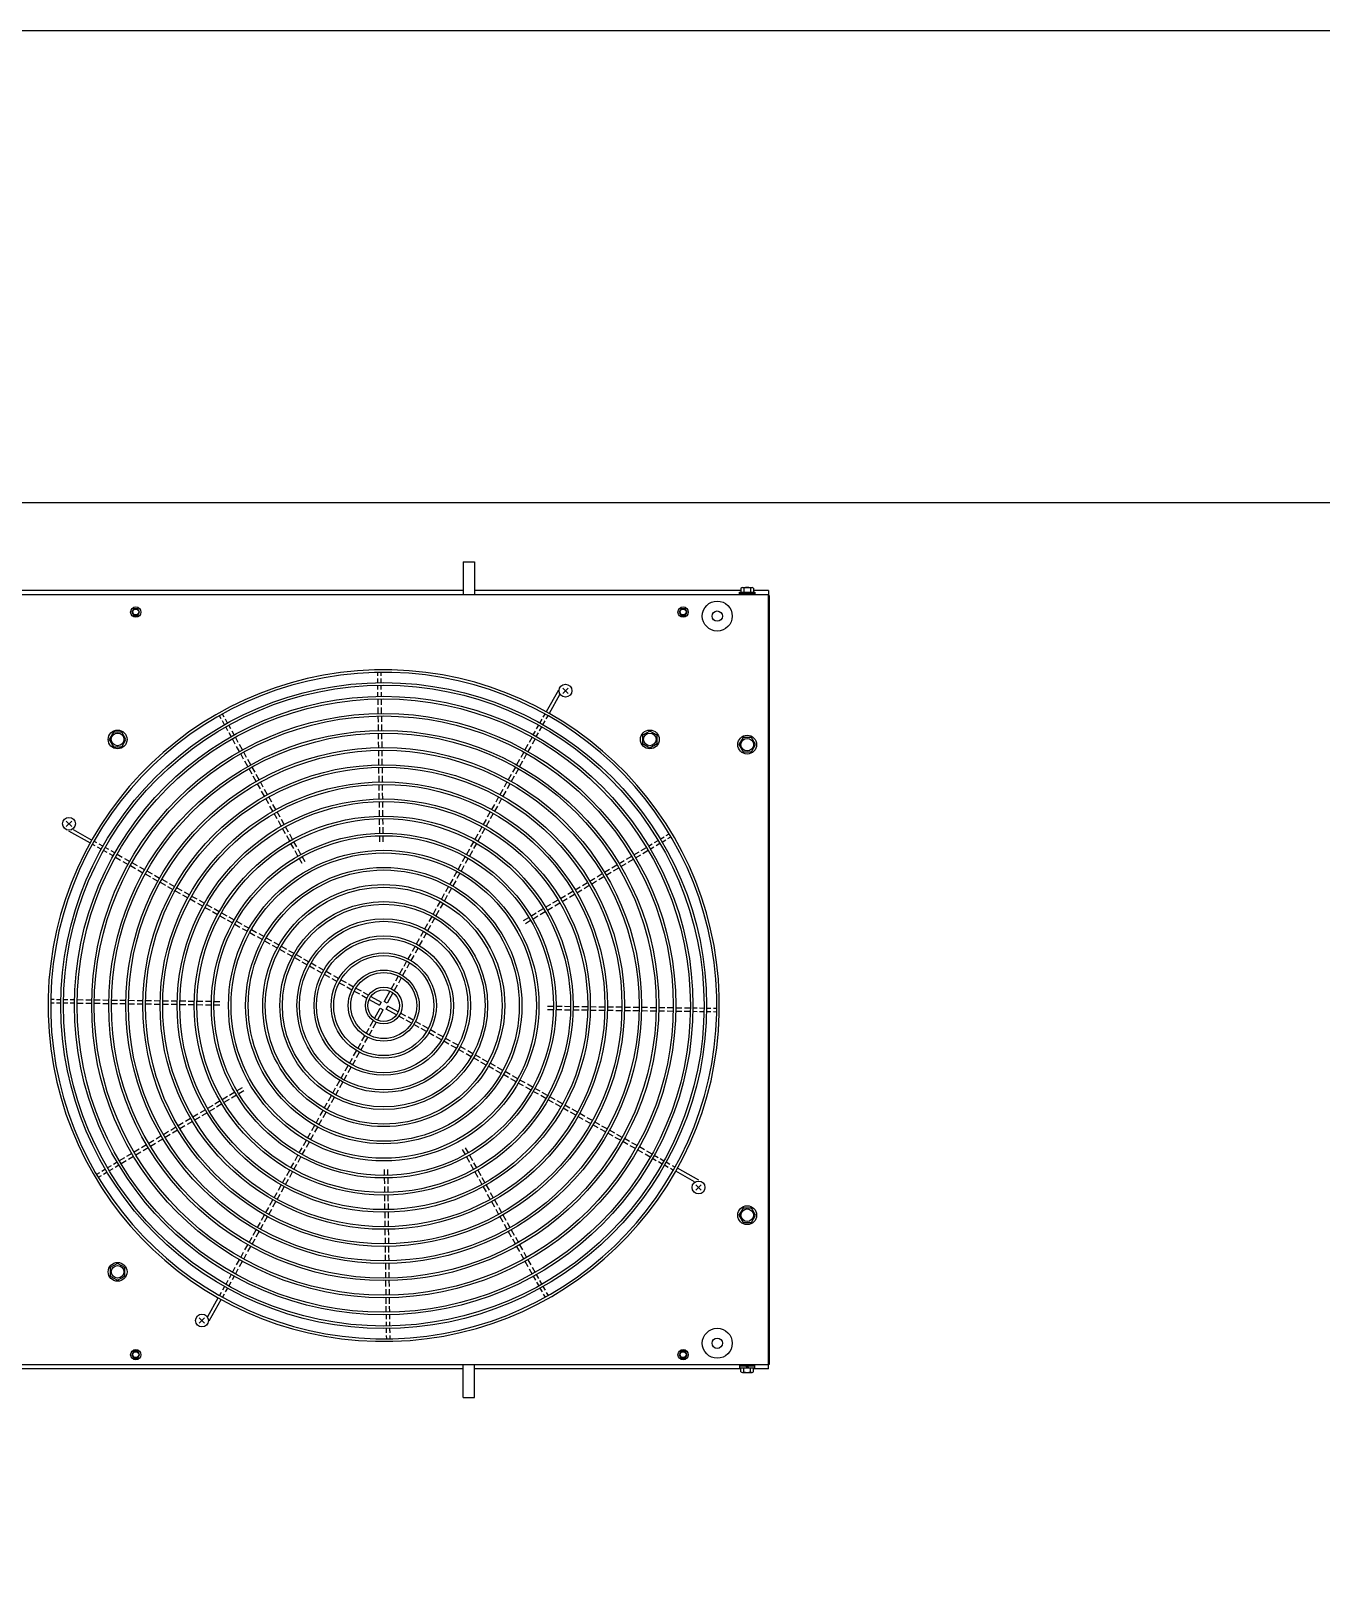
# Model space of a CAD drawing. Header units: millimetres. Extents: x -15161 to 10473752, y -72817 to 33960.
# Drawn here: x -853.9 to -703, y -27895 to -27714.2 of the extents above; entities that cross this region are included whole.
import ezdxf

# ---------------------------------------------------------------- set-up
doc = ezdxf.new("R2010")
doc.units = ezdxf.units.MM

# ---------------------------------------------------------------- blocks, each defined once
blk = doc.blocks.new('機組1140116')
at = {"color": 230}
for p, q in [((-803.31, -21915.8), (-803.31, -21919.62)), ((-803.31, -21915.8), (-802.01, -21915.8)), ((-802.01, -21915.8), (-802.01, -21919.62)), ((-767.61, -21919.65), (-947.61, -21919.65)), ((-767.73, -21919.65), (-947.49, -21919.65)), ((-770.99, -21919.62), (-944.21, -21919.62)), ((-803.31, -21919.12), (-911.91, -21919.12)), ((-770.84, -21919.12), (-802.01, -21919.12)), ((-771.01, -21919.65), (-771.01, -21919.33)), ((-771.01, -21919.33), (-769.21, -21919.33)), ((-769.21, -21919.49), (-771.01, -21919.49)), ((-769.21, -21919.65), (-771.01, -21919.65)), ((-770.86, -21918.85), (-770.86, -21919.33)), ((-770.68, -21918.78), (-769.55, -21918.78)), ((-770.49, -21918.85), (-770.49, -21919.33)), ((-770.27, -21919.49), (-770.11, -21919.33)), ((-770.11, -21919.49), (-769.95, -21919.33)), ((-769.74, -21918.85), (-769.74, -21919.33)), ((-769.36, -21918.85), (-769.36, -21919.33)), ((-767.61, -21919.12), (-769.34, -21919.12)), ((-769.21, -21919.33), (-769.21, -21919.65)), ((-768.61, -21919.62), (-769.19, -21919.62)), ((-768.61, -21919.62), (-768.58, -21919.65)), ((-767.61, -21919.12), (-767.61, -21919.65)), ((-767.61, -21923.15), (-767.61, -21919.65)), ((-767.49, -21919.75), (-767.61, -21919.75)), ((-767.61, -22009.53), (-767.61, -21919.77)), ((-767.49, -22009.55), (-767.49, -21919.75)), ((-813.32, -21929.11), (-813.32, -21928.71)), ((-812.92, -21929.1), (-812.92, -21928.7)), ((-813.31, -21929.91), (-813.32, -21929.41)), ((-813.3, -21930.71), (-813.3, -21930.21)), ((-813.29, -21931.51), (-813.29, -21931.01)), ((-812.91, -21929.9), (-812.92, -21929.4)), ((-812.9, -21930.7), (-812.9, -21930.2)), ((-812.89, -21931.5), (-812.89, -21931)), ((-792.19, -21930.79), (-793.61, -21933.31)), ((-791.68, -21930.53), (-791.04, -21931.16)), ((-791.68, -21931.16), (-791.04, -21930.53)), ((-813.27, -21932.51), (-813.28, -21931.81)), ((-813.27, -21932.51), (-813.28, -21931.81)), ((-813.26, -21933.51), (-813.26, -21932.81)), ((-812.87, -21932.5), (-812.88, -21931.8)), ((-812.87, -21932.5), (-812.88, -21931.8)), ((-812.86, -21933.5), (-812.86, -21932.8)), ((-792.04, -21931.33), (-793.26, -21933.51)), ((-831.63, -21934.12), (-831.83, -21933.77)), ((-831.28, -21933.92), (-831.48, -21933.58)), ((-831.24, -21934.82), (-831.48, -21934.38)), ((-830.89, -21934.62), (-831.13, -21934.19)), ((-813.24, -21934.51), (-813.25, -21933.81)), ((-812.84, -21934.5), (-812.85, -21933.8)), ((-812.83, -21935.5), (-812.84, -21934.8)), ((-794.34, -21934.62), (-794.09, -21934.19)), ((-793.99, -21934.82), (-793.74, -21934.38)), ((-793.95, -21933.93), (-793.75, -21933.58)), ((-793.6, -21934.12), (-793.4, -21933.77)), ((-830.85, -21935.52), (-831.09, -21935.08)), ((-830.5, -21935.32), (-830.74, -21934.88)), ((-830.46, -21936.21), (-830.7, -21935.78)), ((-830.11, -21936.02), (-830.35, -21935.58)), ((-829.97, -21937.09), (-830.31, -21936.48)), ((-829.62, -21936.89), (-829.96, -21936.28)), ((-813.23, -21935.51), (-813.24, -21934.81)), ((-813.22, -21936.51), (-813.23, -21935.81)), ((-812.82, -21936.5), (-812.83, -21935.8)), ((-795.27, -21936.28), (-795.61, -21936.89)), ((-794.92, -21936.48), (-795.26, -21937.09)), ((-795.12, -21936.02), (-794.87, -21935.58)), ((-794.77, -21936.21), (-794.53, -21935.78)), ((-794.73, -21935.32), (-794.48, -21934.89)), ((-794.38, -21935.52), (-794.13, -21935.08)), ((-829.48, -21937.96), (-829.82, -21937.35)), ((-829.13, -21937.76), (-829.47, -21937.15)), ((-828.99, -21938.83), (-829.33, -21938.22)), ((-828.64, -21938.64), (-828.98, -21938.02)), ((-813.2, -21937.51), (-813.21, -21936.81)), ((-813.19, -21938.51), (-813.2, -21937.81)), ((-812.8, -21937.5), (-812.81, -21936.8)), ((-812.79, -21938.5), (-812.8, -21937.8)), ((-796.24, -21938.02), (-796.59, -21938.64)), ((-795.9, -21938.22), (-796.24, -21938.83)), ((-795.76, -21937.15), (-796.1, -21937.76)), ((-795.41, -21937.35), (-795.75, -21937.96)), ((-828.5, -21939.7), (-828.84, -21939.09)), ((-828.15, -21939.51), (-828.49, -21938.9)), ((-828.01, -21940.58), (-828.35, -21939.97)), ((-827.66, -21940.38), (-828.01, -21939.77)), ((-813.18, -21939.51), (-813.19, -21938.81)), ((-813.17, -21940.51), (-813.17, -21939.81)), ((-812.78, -21939.5), (-812.79, -21938.8)), ((-812.77, -21940.5), (-812.77, -21939.8)), ((-797.22, -21939.77), (-797.56, -21940.38)), ((-796.87, -21939.97), (-797.22, -21940.58)), ((-796.73, -21938.9), (-797.08, -21939.51)), ((-796.38, -21939.09), (-796.73, -21939.7)), ((-827.52, -21941.45), (-827.87, -21940.84)), ((-827.18, -21941.25), (-827.52, -21940.64)), ((-827.04, -21942.32), (-827.38, -21941.71)), ((-826.69, -21942.13), (-827.03, -21941.51)), ((-813.15, -21941.51), (-813.16, -21940.81)), ((-813.14, -21942.51), (-813.15, -21941.81)), ((-812.75, -21941.5), (-812.76, -21940.8)), ((-812.74, -21942.5), (-812.75, -21941.8)), ((-798.2, -21941.51), (-798.54, -21942.13)), ((-797.85, -21941.71), (-798.19, -21942.32)), ((-797.71, -21940.64), (-798.05, -21941.25)), ((-797.36, -21940.84), (-797.7, -21941.45)), ((-826.55, -21943.19), (-826.89, -21942.58)), ((-826.2, -21943), (-826.54, -21942.39)), ((-826.06, -21944.07), (-826.4, -21943.46)), ((-825.71, -21943.87), (-826.05, -21943.26)), ((-813.13, -21943.51), (-813.14, -21942.81)), ((-813.11, -21944.51), (-813.12, -21943.81)), ((-812.73, -21943.5), (-812.74, -21942.8)), ((-812.71, -21944.5), (-812.72, -21943.8)), ((-799.18, -21943.26), (-799.52, -21943.87)), ((-798.83, -21943.46), (-799.17, -21944.07)), ((-798.69, -21942.39), (-799.03, -21943)), ((-798.34, -21942.58), (-798.68, -21943.19)), ((-825.57, -21944.94), (-825.91, -21944.33)), ((-825.22, -21944.74), (-825.56, -21944.13)), ((-825.08, -21945.81), (-825.42, -21945.2)), ((-824.73, -21945.62), (-825.07, -21945)), ((-813.1, -21945.51), (-813.11, -21944.81)), ((-812.7, -21945.5), (-812.71, -21944.8)), ((-800.15, -21945), (-800.5, -21945.62)), ((-799.81, -21945.2), (-800.15, -21945.81)), ((-799.67, -21944.13), (-800.01, -21944.74)), ((-799.32, -21944.33), (-799.66, -21944.94)), ((-849.74, -21946.72), (-849.1, -21946.08)), ((-849.1, -21946.72), (-849.74, -21946.08)), ((-849.47, -21947.23), (-846.95, -21948.64)), ((-848.93, -21947.08), (-846.76, -21948.3)), ((-824.59, -21946.68), (-824.93, -21946.07)), ((-824.24, -21946.49), (-824.58, -21945.88)), ((-824.1, -21947.56), (-824.44, -21946.94)), ((-823.75, -21947.36), (-824.1, -21946.75)), ((-813.09, -21946.51), (-813.1, -21945.81)), ((-813.07, -21947.51), (-813.08, -21946.81)), ((-812.69, -21946.5), (-812.7, -21945.8)), ((-812.67, -21947.5), (-812.68, -21946.8)), ((-801.13, -21946.75), (-801.47, -21947.36)), ((-800.78, -21946.94), (-801.13, -21947.56)), ((-800.64, -21945.88), (-800.99, -21946.49)), ((-800.29, -21946.07), (-800.64, -21946.68)), ((-846.34, -21948.99), (-846.69, -21948.79)), ((-846.15, -21948.64), (-846.5, -21948.44)), ((-845.64, -21949.38), (-846.08, -21949.13)), ((-845.45, -21949.03), (-845.89, -21948.78)), ((-844.75, -21949.42), (-845.19, -21949.17)), ((-823.61, -21948.43), (-823.96, -21947.82)), ((-823.26, -21948.23), (-823.61, -21947.62)), ((-823.13, -21949.3), (-823.47, -21948.69)), ((-822.78, -21949.11), (-823.12, -21948.49)), ((-813.06, -21948.51), (-813.07, -21947.81)), ((-812.66, -21948.5), (-812.67, -21947.8)), ((-802.11, -21948.49), (-802.45, -21949.11)), ((-801.76, -21948.69), (-802.1, -21949.3)), ((-801.62, -21947.62), (-801.96, -21948.23)), ((-801.27, -21947.82), (-801.61, -21948.43)), ((-782.51, -21949.51), (-781.9, -21949.16)), ((-781.65, -21949), (-781.22, -21948.75)), ((-781.44, -21949.35), (-781.01, -21949.09)), ((-780.96, -21948.59), (-780.53, -21948.34)), ((-780.76, -21948.94), (-780.33, -21948.68)), ((-780.27, -21948.18), (-779.84, -21947.93)), ((-780.07, -21948.53), (-779.64, -21948.27)), ((-779.58, -21947.78), (-779.24, -21947.57)), ((-779.38, -21948.12), (-779.04, -21947.91)), ((-844.95, -21949.77), (-845.38, -21949.52)), ((-844.25, -21950.16), (-844.68, -21949.91)), ((-844.05, -21949.81), (-844.49, -21949.57)), ((-843.99, -21950.31), (-843.38, -21950.65)), ((-843.79, -21949.96), (-843.18, -21950.3)), ((-843.12, -21950.8), (-842.5, -21951.14)), ((-842.92, -21950.45), (-842.31, -21950.79)), ((-842.05, -21950.94), (-841.44, -21951.28)), ((-822.64, -21950.17), (-822.98, -21949.56)), ((-822.29, -21949.98), (-822.63, -21949.37)), ((-822.15, -21951.05), (-822.49, -21950.43)), ((-821.8, -21950.85), (-822.14, -21950.24)), ((-803.09, -21950.24), (-803.43, -21950.85)), ((-802.74, -21950.43), (-803.08, -21951.05)), ((-802.6, -21949.37), (-802.94, -21949.98)), ((-802.25, -21949.56), (-802.59, -21950.17)), ((-785.08, -21951.05), (-784.48, -21950.69)), ((-784.88, -21951.39), (-784.28, -21951.03)), ((-784.22, -21950.54), (-783.62, -21950.18)), ((-784.02, -21950.88), (-783.42, -21950.52)), ((-783.37, -21950.03), (-782.76, -21949.67)), ((-783.16, -21950.37), (-782.56, -21950.01)), ((-782.3, -21949.86), (-781.7, -21949.5)), ((-842.24, -21951.28), (-841.63, -21951.63)), ((-841.37, -21951.77), (-840.76, -21952.12)), ((-841.17, -21951.42), (-840.56, -21951.77)), ((-840.5, -21952.26), (-839.89, -21952.6)), ((-840.3, -21951.91), (-839.69, -21952.25)), ((-839.63, -21952.75), (-839.01, -21953.09)), ((-839.43, -21952.4), (-838.82, -21952.74)), ((-804.55, -21952.86), (-804.9, -21953.47)), ((-804.06, -21951.98), (-804.41, -21952.59)), ((-803.72, -21952.18), (-804.06, -21952.79)), ((-803.58, -21951.11), (-803.92, -21951.72)), ((-803.23, -21951.31), (-803.57, -21951.92)), ((-788.52, -21953.09), (-787.92, -21952.74)), ((-787.66, -21952.58), (-787.06, -21952.22)), ((-787.46, -21952.93), (-786.86, -21952.57)), ((-786.8, -21952.07), (-786.2, -21951.71)), ((-786.6, -21952.41), (-786, -21952.06)), ((-785.94, -21951.56), (-785.34, -21951.2)), ((-785.74, -21951.9), (-785.14, -21951.55)), ((-838.75, -21953.24), (-838.14, -21953.58)), ((-838.56, -21952.89), (-837.95, -21953.23)), ((-837.88, -21953.73), (-837.27, -21954.07)), ((-837.69, -21953.38), (-837.07, -21953.72)), ((-837.01, -21954.22), (-836.4, -21954.56)), ((-836.81, -21953.87), (-836.2, -21954.21)), ((-835.94, -21954.36), (-835.33, -21954.7)), ((-805.53, -21954.6), (-805.87, -21955.21)), ((-805.04, -21953.73), (-805.38, -21954.34)), ((-804.69, -21953.92), (-805.04, -21954.54)), ((-804.2, -21953.05), (-804.55, -21953.66)), ((-791.1, -21954.63), (-790.5, -21954.27)), ((-790.9, -21954.97), (-790.29, -21954.61)), ((-790.24, -21954.12), (-789.64, -21953.76)), ((-790.04, -21954.46), (-789.44, -21954.1)), ((-789.38, -21953.6), (-788.78, -21953.25)), ((-789.18, -21953.95), (-788.58, -21953.59)), ((-788.32, -21953.44), (-787.72, -21953.08)), ((-836.14, -21954.71), (-835.52, -21955.05)), ((-835.26, -21955.19), (-834.65, -21955.54)), ((-835.07, -21954.85), (-834.46, -21955.19)), ((-834.39, -21955.68), (-833.78, -21956.03)), ((-834.2, -21955.33), (-833.58, -21955.68)), ((-833.52, -21956.17), (-832.91, -21956.51)), ((-833.32, -21955.82), (-832.71, -21956.17)), ((-832.45, -21956.31), (-831.84, -21956.65)), ((-806.51, -21956.35), (-806.85, -21956.96)), ((-806.02, -21955.47), (-806.36, -21956.08)), ((-805.67, -21955.67), (-806.01, -21956.28)), ((-805.18, -21954.8), (-805.52, -21955.41)), ((-794.54, -21956.67), (-793.94, -21956.31)), ((-793.68, -21956.16), (-793.08, -21955.8)), ((-793.47, -21956.5), (-792.87, -21956.15)), ((-792.82, -21955.65), (-792.22, -21955.29)), ((-792.62, -21955.99), (-792.01, -21955.63)), ((-791.96, -21955.14), (-791.36, -21954.78)), ((-791.76, -21955.48), (-791.15, -21955.12)), ((-832.65, -21956.66), (-832.04, -21957)), ((-831.77, -21957.15), (-831.16, -21957.49)), ((-831.58, -21956.8), (-830.97, -21957.14)), ((-830.9, -21957.64), (-830.29, -21957.98)), ((-830.71, -21957.29), (-830.09, -21957.63)), ((-830.03, -21958.13), (-829.42, -21958.47)), ((-829.83, -21957.78), (-829.22, -21958.12)), ((-828.96, -21958.27), (-828.35, -21958.61)), ((-807.49, -21958.09), (-807.83, -21958.7)), ((-807.14, -21958.29), (-807.48, -21958.9)), ((-807, -21957.22), (-807.34, -21957.83)), ((-806.65, -21957.41), (-806.99, -21958.03)), ((-806.16, -21956.54), (-806.5, -21957.15)), ((-796.26, -21957.69), (-795.66, -21957.34)), ((-796.05, -21958.04), (-795.45, -21957.68)), ((-795.4, -21957.18), (-794.8, -21956.82)), ((-795.19, -21957.53), (-794.59, -21957.17)), ((-794.33, -21957.01), (-793.73, -21956.66)), ((-829.16, -21958.62), (-828.55, -21958.96)), ((-828.28, -21959.1), (-827.67, -21959.45)), ((-828.09, -21958.76), (-827.48, -21959.1)), ((-827.41, -21959.59), (-826.8, -21959.94)), ((-827.22, -21959.24), (-826.6, -21959.59)), ((-826.54, -21960.08), (-825.93, -21960.42)), ((-826.34, -21959.73), (-825.73, -21960.08)), ((-808.46, -21959.84), (-808.81, -21960.45)), ((-808.12, -21960.03), (-808.46, -21960.64)), ((-807.98, -21958.96), (-808.32, -21959.58)), ((-807.63, -21959.16), (-807.97, -21959.77)), ((-825.67, -21960.57), (-825.06, -21960.91)), ((-825.47, -21960.22), (-824.86, -21960.56)), ((-824.79, -21961.06), (-824.18, -21961.4)), ((-824.6, -21960.71), (-823.99, -21961.05)), ((-823.92, -21961.55), (-823.31, -21961.89)), ((-823.73, -21961.2), (-823.11, -21961.54)), ((-822.85, -21961.69), (-822.24, -21962.03)), ((-809.44, -21961.58), (-809.78, -21962.19)), ((-809.09, -21961.78), (-809.44, -21962.39)), ((-808.95, -21960.71), (-809.3, -21961.32)), ((-808.6, -21960.91), (-808.95, -21961.52)), ((-823.05, -21962.04), (-822.44, -21962.38)), ((-822.18, -21962.53), (-821.57, -21962.87)), ((-821.98, -21962.18), (-821.37, -21962.52)), ((-821.3, -21963.02), (-820.69, -21963.36)), ((-821.11, -21962.67), (-820.5, -21963.01)), ((-820.43, -21963.5), (-819.82, -21963.85)), ((-820.24, -21963.15), (-819.62, -21963.5)), ((-819.36, -21963.64), (-818.75, -21963.99)), ((-810.42, -21963.33), (-810.76, -21963.94)), ((-810.07, -21963.52), (-810.41, -21964.14)), ((-809.93, -21962.46), (-810.27, -21963.07)), ((-809.58, -21962.65), (-809.92, -21963.26)), ((-819.56, -21963.99), (-818.95, -21964.34)), ((-818.69, -21964.48), (-818.07, -21964.82)), ((-818.49, -21964.13), (-817.88, -21964.48)), ((-817.81, -21964.97), (-817.2, -21965.31)), ((-817.62, -21964.62), (-817.01, -21964.96)), ((-816.94, -21965.46), (-816.33, -21965.8)), ((-816.74, -21965.11), (-816.13, -21965.45)), ((-811.4, -21965.08), (-811.74, -21965.69)), ((-811.05, -21965.27), (-811.39, -21965.88)), ((-810.91, -21964.2), (-811.25, -21964.81)), ((-810.56, -21964.4), (-810.9, -21965.01)), ((-851.16, -21966.95), (-851.56, -21966.95)), ((-851.16, -21967.35), (-851.56, -21967.35)), ((-850.36, -21966.96), (-850.86, -21966.96)), ((-849.56, -21966.97), (-850.06, -21966.97)), ((-848.76, -21966.98), (-849.26, -21966.98)), ((-847.76, -21967), (-848.46, -21966.99)), ((-846.76, -21967.01), (-847.46, -21967)), ((-845.76, -21967.02), (-846.46, -21967.02)), ((-844.76, -21967.04), (-845.46, -21967.03)), ((-843.76, -21967.05), (-844.46, -21967.04)), ((-842.76, -21967.06), (-843.46, -21967.05)), ((-841.76, -21967.08), (-842.46, -21967.07)), ((-840.76, -21967.09), (-841.46, -21967.08)), ((-839.76, -21967.1), (-840.46, -21967.09)), ((-838.76, -21967.12), (-839.46, -21967.11)), ((-837.76, -21967.13), (-838.46, -21967.12)), ((-836.76, -21967.14), (-837.46, -21967.13)), ((-835.76, -21967.15), (-836.46, -21967.15)), ((-834.76, -21967.17), (-835.46, -21967.16)), ((-833.76, -21967.18), (-834.46, -21967.17)), ((-832.76, -21967.19), (-833.46, -21967.18)), ((-831.76, -21967.21), (-832.46, -21967.2)), ((-816.07, -21965.95), (-815.45, -21966.29)), ((-815.87, -21965.6), (-815.26, -21965.94)), ((-815.19, -21966.44), (-814.58, -21966.78)), ((-815, -21966.09), (-814.38, -21966.43)), ((-814.32, -21966.93), (-813.11, -21967.6)), ((-814.12, -21966.58), (-812.92, -21967.26)), ((-812.92, -21967.26), (-813.11, -21967.6)), ((-811.89, -21965.95), (-812.56, -21967.16)), ((-812.22, -21967.35), (-812.56, -21967.16)), ((-811.54, -21966.15), (-812.22, -21967.35)), ((-850.36, -21967.36), (-850.86, -21967.36)), ((-849.56, -21967.37), (-850.06, -21967.37)), ((-848.76, -21967.38), (-849.26, -21967.38)), ((-847.76, -21967.4), (-848.46, -21967.39)), ((-846.76, -21967.41), (-847.46, -21967.4)), ((-845.76, -21967.42), (-846.46, -21967.42)), ((-844.76, -21967.44), (-845.46, -21967.43)), ((-843.76, -21967.45), (-844.46, -21967.44)), ((-842.76, -21967.46), (-843.46, -21967.45)), ((-841.76, -21967.48), (-842.46, -21967.47)), ((-840.76, -21967.49), (-841.46, -21967.48)), ((-839.76, -21967.5), (-840.46, -21967.49)), ((-838.76, -21967.52), (-839.46, -21967.51)), ((-837.76, -21967.53), (-838.46, -21967.52)), ((-836.76, -21967.54), (-837.46, -21967.53)), ((-835.76, -21967.55), (-836.46, -21967.55)), ((-834.76, -21967.57), (-835.46, -21967.56)), ((-833.76, -21967.58), (-834.46, -21967.57)), ((-832.76, -21967.59), (-833.46, -21967.58)), ((-831.76, -21967.61), (-832.46, -21967.6)), ((-813.69, -21969.16), (-813.01, -21967.96)), ((-813.34, -21969.36), (-812.66, -21968.15)), ((-813.01, -21967.96), (-812.66, -21968.15)), ((-812.31, -21968.05), (-812.12, -21967.7)), ((-811.11, -21968.73), (-812.31, -21968.05)), ((-810.91, -21968.38), (-812.12, -21967.7)), ((-810.23, -21969.22), (-810.84, -21968.87)), ((-810.04, -21968.87), (-810.65, -21968.53)), ((-809.16, -21969.36), (-809.77, -21969.02)), ((-793.47, -21968.1), (-792.77, -21968.11)), ((-793.46, -21967.7), (-792.76, -21967.71)), ((-792.47, -21968.11), (-791.77, -21968.12)), ((-792.46, -21967.71), (-791.76, -21967.72)), ((-791.47, -21968.13), (-790.77, -21968.14)), ((-791.46, -21967.73), (-790.76, -21967.74)), ((-790.47, -21968.14), (-789.77, -21968.15)), ((-790.46, -21967.74), (-789.76, -21967.75)), ((-789.47, -21968.15), (-788.77, -21968.16)), ((-789.46, -21967.75), (-788.76, -21967.76)), ((-788.47, -21968.17), (-787.77, -21968.18)), ((-788.46, -21967.77), (-787.76, -21967.78)), ((-787.47, -21968.18), (-786.77, -21968.19)), ((-787.46, -21967.78), (-786.76, -21967.79)), ((-786.47, -21968.19), (-785.77, -21968.2)), ((-786.46, -21967.79), (-785.76, -21967.8)), ((-785.47, -21968.21), (-784.77, -21968.21)), ((-785.46, -21967.81), (-784.76, -21967.81)), ((-784.47, -21968.22), (-783.77, -21968.23)), ((-784.46, -21967.82), (-783.76, -21967.83)), ((-783.47, -21968.23), (-782.77, -21968.24)), ((-783.46, -21967.83), (-782.76, -21967.84)), ((-782.47, -21968.24), (-781.77, -21968.25)), ((-782.46, -21967.84), (-781.76, -21967.85)), ((-781.47, -21968.26), (-780.77, -21968.27)), ((-781.46, -21967.86), (-780.76, -21967.87)), ((-780.47, -21968.27), (-779.77, -21968.28)), ((-780.46, -21967.87), (-779.76, -21967.88)), ((-779.47, -21968.28), (-778.77, -21968.29)), ((-779.46, -21967.88), (-778.76, -21967.89)), ((-778.47, -21968.3), (-777.77, -21968.3)), ((-778.46, -21967.9), (-777.76, -21967.9)), ((-777.47, -21968.31), (-776.77, -21968.32)), ((-777.46, -21967.91), (-776.76, -21967.92)), ((-776.47, -21968.32), (-775.97, -21968.33)), ((-776.46, -21967.92), (-775.96, -21967.93)), ((-775.67, -21967.93), (-775.17, -21967.94)), ((-775.67, -21968.33), (-775.17, -21968.34)), ((-774.87, -21967.94), (-774.37, -21967.95)), ((-774.87, -21968.34), (-774.37, -21968.35)), ((-774.07, -21967.95), (-773.67, -21967.96)), ((-774.07, -21968.35), (-773.67, -21968.36)), ((-814.67, -21970.91), (-814.32, -21970.3)), ((-814.32, -21971.11), (-813.98, -21970.49)), ((-814.18, -21970.04), (-813.83, -21969.42)), ((-813.83, -21970.23), (-813.49, -21969.62)), ((-809.36, -21969.71), (-809.97, -21969.36)), ((-808.48, -21970.2), (-809.1, -21969.85)), ((-808.29, -21969.85), (-808.9, -21969.51)), ((-807.61, -21970.69), (-808.22, -21970.34)), ((-807.42, -21970.34), (-808.03, -21969.99)), ((-806.74, -21971.17), (-807.35, -21970.83)), ((-806.54, -21970.83), (-807.15, -21970.48)), ((-805.67, -21971.31), (-806.28, -21970.97)), ((-815.65, -21972.66), (-815.3, -21972.05)), ((-815.3, -21972.85), (-814.95, -21972.24)), ((-815.16, -21971.78), (-814.81, -21971.17)), ((-814.81, -21971.98), (-814.47, -21971.37)), ((-805.87, -21971.66), (-806.48, -21971.32)), ((-804.99, -21972.15), (-805.6, -21971.81)), ((-804.8, -21971.8), (-805.41, -21971.46)), ((-804.12, -21972.64), (-804.73, -21972.3)), ((-803.92, -21972.29), (-804.54, -21971.95)), ((-803.05, -21972.78), (-803.66, -21972.44)), ((-816.62, -21974.4), (-816.28, -21973.79)), ((-816.27, -21974.6), (-815.93, -21973.99)), ((-816.13, -21973.53), (-815.79, -21972.92)), ((-815.79, -21973.73), (-815.44, -21973.11)), ((-803.25, -21973.13), (-803.86, -21972.79)), ((-802.37, -21973.62), (-802.99, -21973.28)), ((-802.18, -21973.27), (-802.79, -21972.93)), ((-801.5, -21974.11), (-802.11, -21973.77)), ((-801.31, -21973.76), (-801.92, -21973.42)), ((-800.63, -21974.6), (-801.24, -21974.25)), ((-800.43, -21974.25), (-801.05, -21973.91)), ((-799.56, -21974.74), (-800.17, -21974.39)), ((-817.6, -21976.15), (-817.26, -21975.54)), ((-817.25, -21976.34), (-816.91, -21975.73)), ((-817.11, -21975.27), (-816.77, -21974.66)), ((-816.76, -21975.47), (-816.42, -21974.86)), ((-799.76, -21975.09), (-800.37, -21974.74)), ((-798.88, -21975.57), (-799.5, -21975.23)), ((-798.69, -21975.23), (-799.3, -21974.88)), ((-798.01, -21976.06), (-798.62, -21975.72)), ((-797.82, -21975.71), (-798.43, -21975.37)), ((-797.14, -21976.55), (-797.75, -21976.21)), ((-796.94, -21976.2), (-797.56, -21975.86)), ((-796.07, -21976.69), (-796.68, -21976.35)), ((-830.03, -21977.78), (-830.64, -21978.14)), ((-829.83, -21978.13), (-830.43, -21978.48)), ((-829.17, -21977.27), (-829.78, -21977.63)), ((-828.97, -21977.61), (-829.57, -21977.97)), ((-819.07, -21978.77), (-818.73, -21978.15)), ((-818.58, -21977.89), (-818.24, -21977.28)), ((-818.23, -21978.09), (-817.89, -21977.48)), ((-818.09, -21977.02), (-817.75, -21976.41)), ((-817.74, -21977.22), (-817.4, -21976.6)), ((-796.27, -21977.04), (-796.88, -21976.7)), ((-795.39, -21977.53), (-796.01, -21977.19)), ((-795.2, -21977.18), (-795.81, -21976.84)), ((-794.52, -21978.02), (-795.13, -21977.68)), ((-794.33, -21977.67), (-794.94, -21977.33)), ((-793.65, -21978.51), (-794.26, -21978.16)), ((-793.45, -21978.16), (-794.07, -21977.82)), ((-833.47, -21979.83), (-834.07, -21980.18)), ((-832.61, -21979.31), (-833.21, -21979.67)), ((-832.41, -21979.66), (-833.01, -21980.02)), ((-831.75, -21978.8), (-832.35, -21979.16)), ((-831.55, -21979.15), (-832.15, -21979.51)), ((-830.89, -21978.29), (-831.5, -21978.65)), ((-830.69, -21978.64), (-831.29, -21978.99)), ((-820.05, -21980.51), (-819.7, -21979.9)), ((-819.56, -21979.64), (-819.21, -21979.03)), ((-819.21, -21979.83), (-818.87, -21979.22)), ((-818.72, -21978.96), (-818.38, -21978.35)), ((-792.78, -21979), (-793.39, -21978.65)), ((-792.58, -21978.65), (-793.19, -21978.3)), ((-791.91, -21979.48), (-792.52, -21979.14)), ((-791.71, -21979.14), (-792.32, -21978.79)), ((-791.03, -21979.97), (-791.64, -21979.63)), ((-790.84, -21979.62), (-791.45, -21979.28)), ((-789.96, -21980.11), (-790.58, -21979.77)), ((-836.05, -21981.36), (-836.65, -21981.72)), ((-835.85, -21981.7), (-836.45, -21982.06)), ((-835.19, -21980.85), (-835.79, -21981.21)), ((-834.99, -21981.19), (-835.59, -21981.55)), ((-834.33, -21980.34), (-834.93, -21980.7)), ((-834.13, -21980.68), (-834.73, -21981.04)), ((-833.27, -21980.17), (-833.87, -21980.53)), ((-821.02, -21982.26), (-820.68, -21981.64)), ((-820.53, -21981.38), (-820.19, -21980.77)), ((-820.19, -21981.58), (-819.84, -21980.97)), ((-819.7, -21980.71), (-819.35, -21980.1)), ((-790.16, -21980.46), (-790.77, -21980.12)), ((-789.29, -21980.95), (-789.9, -21980.61)), ((-789.09, -21980.6), (-789.7, -21980.26)), ((-788.42, -21981.44), (-789.03, -21981.1)), ((-788.22, -21981.09), (-788.83, -21980.75)), ((-787.54, -21981.93), (-788.15, -21981.59)), ((-787.35, -21981.58), (-787.96, -21981.24)), ((-786.47, -21982.07), (-787.09, -21981.73)), ((-839.49, -21983.4), (-840.09, -21983.76)), ((-838.63, -21982.89), (-839.23, -21983.25)), ((-838.42, -21983.24), (-839.03, -21983.59)), ((-837.77, -21982.38), (-838.37, -21982.74)), ((-837.57, -21982.73), (-838.17, -21983.08)), ((-836.91, -21981.87), (-837.51, -21982.23)), ((-836.71, -21982.21), (-837.31, -21982.57)), ((-822, -21984), (-821.66, -21983.39)), ((-821.65, -21984.2), (-821.31, -21983.59)), ((-821.51, -21983.13), (-821.17, -21982.52)), ((-821.16, -21983.32), (-820.82, -21982.71)), ((-820.67, -21982.45), (-820.33, -21981.84)), ((-786.67, -21982.42), (-787.28, -21982.08)), ((-785.8, -21982.91), (-786.41, -21982.56)), ((-785.6, -21982.56), (-786.21, -21982.21)), ((-784.93, -21983.39), (-785.54, -21983.05)), ((-784.73, -21983.05), (-785.34, -21982.7)), ((-784.05, -21983.88), (-784.66, -21983.54)), ((-783.86, -21983.53), (-784.47, -21983.19)), ((-842.07, -21984.94), (-842.67, -21985.3)), ((-841.86, -21985.28), (-842.46, -21985.64)), ((-841.21, -21984.43), (-841.81, -21984.78)), ((-841, -21984.77), (-841.6, -21985.13)), ((-840.35, -21983.92), (-840.95, -21984.27)), ((-840.14, -21984.26), (-840.75, -21984.62)), ((-839.28, -21983.75), (-839.89, -21984.11)), ((-822.98, -21985.75), (-822.64, -21985.13)), ((-822.63, -21985.94), (-822.29, -21985.33)), ((-822.49, -21984.87), (-822.15, -21984.26)), ((-822.14, -21985.07), (-821.8, -21984.46)), ((-803.43, -21984.46), (-803.09, -21985.07)), ((-803.08, -21984.26), (-802.74, -21984.87)), ((-802.94, -21985.33), (-802.6, -21985.94)), ((-802.59, -21985.13), (-802.25, -21985.75)), ((-783.18, -21984.37), (-783.79, -21984.03)), ((-782.99, -21984.02), (-783.6, -21983.68)), ((-782.31, -21984.86), (-782.92, -21984.52)), ((-782.11, -21984.51), (-782.72, -21984.17)), ((-781.44, -21985.35), (-782.05, -21985.01)), ((-781.24, -21985), (-781.85, -21984.66)), ((-780.98, -21985.15), (-780.54, -21985.39)), ((-845.85, -21987.19), (-846.19, -21987.39)), ((-845.16, -21986.78), (-845.59, -21987.03)), ((-844.96, -21987.12), (-845.39, -21987.38)), ((-844.47, -21986.37), (-844.9, -21986.62)), ((-844.27, -21986.71), (-844.7, -21986.97)), ((-843.79, -21985.96), (-844.22, -21986.21)), ((-843.58, -21986.3), (-844.01, -21986.56)), ((-842.93, -21985.45), (-843.53, -21985.81)), ((-842.72, -21985.79), (-843.32, -21986.15)), ((-823.96, -21987.49), (-823.61, -21986.88)), ((-823.61, -21987.69), (-823.26, -21987.07)), ((-823.47, -21986.62), (-823.13, -21986.01)), ((-823.12, -21986.81), (-822.78, -21986.2)), ((-812.57, -21986.8), (-812.56, -21987.5)), ((-812.17, -21986.8), (-812.16, -21987.5)), ((-802.45, -21986.2), (-802.11, -21986.81)), ((-802.1, -21986.01), (-801.76, -21986.62)), ((-801.96, -21987.07), (-801.62, -21987.69)), ((-801.61, -21986.88), (-801.27, -21987.49)), ((-781.17, -21985.5), (-780.74, -21985.74)), ((-780.48, -21985.89), (-780.04, -21986.13)), ((-780.28, -21985.54), (-779.85, -21985.78)), ((-779.78, -21986.28), (-779.34, -21986.52)), ((-779.58, -21985.93), (-779.15, -21986.18)), ((-779.08, -21986.67), (-778.73, -21986.87)), ((-778.89, -21986.32), (-778.54, -21986.52)), ((-776.29, -21988.23), (-778.47, -21987.01)), ((-775.76, -21988.07), (-778.27, -21986.66)), ((-845.65, -21987.53), (-845.99, -21987.73)), ((-824.93, -21989.24), (-824.59, -21988.62)), ((-824.58, -21989.43), (-824.24, -21988.82)), ((-824.44, -21988.36), (-824.1, -21987.75)), ((-824.1, -21988.56), (-823.75, -21987.95)), ((-812.55, -21987.8), (-812.54, -21988.5)), ((-812.54, -21988.8), (-812.53, -21989.5)), ((-812.15, -21987.8), (-812.14, -21988.5)), ((-812.14, -21988.8), (-812.13, -21989.5)), ((-801.47, -21987.95), (-801.13, -21988.56)), ((-801.13, -21987.75), (-800.78, -21988.36)), ((-800.99, -21988.82), (-800.64, -21989.43)), ((-800.64, -21988.62), (-800.29, -21989.24)), ((-775.49, -21988.59), (-776.12, -21989.22)), ((-776.12, -21988.59), (-775.49, -21989.22)), ((-825.91, -21990.98), (-825.57, -21990.37)), ((-825.56, -21991.18), (-825.22, -21990.56)), ((-825.42, -21990.11), (-825.08, -21989.5)), ((-825.07, -21990.3), (-824.73, -21989.69)), ((-812.53, -21989.8), (-812.52, -21990.5)), ((-812.51, -21990.8), (-812.51, -21991.5)), ((-812.13, -21989.8), (-812.12, -21990.5)), ((-812.11, -21990.8), (-812.11, -21991.5)), ((-800.5, -21989.69), (-800.15, -21990.3)), ((-800.15, -21989.5), (-799.81, -21990.11)), ((-800.01, -21990.56), (-799.67, -21991.18)), ((-799.66, -21990.37), (-799.32, -21990.98)), ((-826.89, -21992.72), (-826.55, -21992.11)), ((-826.54, -21992.92), (-826.2, -21992.31)), ((-826.4, -21991.85), (-826.06, -21991.24)), ((-826.05, -21992.05), (-825.71, -21991.44)), ((-812.5, -21991.8), (-812.49, -21992.5)), ((-812.1, -21991.8), (-812.09, -21992.5)), ((-799.52, -21991.44), (-799.18, -21992.05)), ((-799.17, -21991.24), (-798.83, -21991.85)), ((-799.03, -21992.31), (-798.69, -21992.92)), ((-798.68, -21992.11), (-798.34, -21992.72)), ((-827.87, -21994.47), (-827.52, -21993.86)), ((-827.52, -21994.67), (-827.18, -21994.05)), ((-827.38, -21993.6), (-827.04, -21992.99)), ((-827.03, -21993.79), (-826.69, -21993.18)), ((-812.49, -21992.8), (-812.48, -21993.5)), ((-812.48, -21993.8), (-812.47, -21994.5)), ((-812.09, -21992.8), (-812.08, -21993.5)), ((-812.08, -21993.8), (-812.07, -21994.5)), ((-798.54, -21993.18), (-798.2, -21993.79)), ((-798.19, -21992.99), (-797.85, -21993.6)), ((-798.05, -21994.05), (-797.71, -21994.67)), ((-797.7, -21993.86), (-797.36, -21994.47)), ((-828.84, -21996.21), (-828.5, -21995.6)), ((-828.49, -21996.41), (-828.15, -21995.8)), ((-828.35, -21995.34), (-828.01, -21994.73)), ((-828.01, -21995.54), (-827.66, -21994.93)), ((-812.46, -21994.8), (-812.45, -21995.5)), ((-812.45, -21995.8), (-812.44, -21996.5)), ((-812.06, -21994.8), (-812.05, -21995.5)), ((-812.05, -21995.8), (-812.04, -21996.5)), ((-797.56, -21994.93), (-797.22, -21995.54)), ((-797.22, -21994.73), (-796.87, -21995.34)), ((-797.08, -21995.8), (-796.73, -21996.41)), ((-796.73, -21995.6), (-796.38, -21996.21)), ((-829.82, -21997.96), (-829.48, -21997.35)), ((-829.47, -21998.15), (-829.13, -21997.54)), ((-829.33, -21997.09), (-828.99, -21996.48)), ((-828.98, -21997.28), (-828.64, -21996.67)), ((-812.44, -21996.8), (-812.43, -21997.5)), ((-812.42, -21997.8), (-812.41, -21998.5)), ((-812.04, -21996.8), (-812.03, -21997.5)), ((-812.02, -21997.8), (-812.01, -21998.5)), ((-796.59, -21996.67), (-796.24, -21997.28)), ((-796.24, -21996.48), (-795.9, -21997.09)), ((-796.1, -21997.54), (-795.76, -21998.15)), ((-795.75, -21997.35), (-795.41, -21997.96)), ((-830.85, -21999.79), (-831.09, -22000.23)), ((-830.46, -21999.09), (-830.7, -21999.53)), ((-830.11, -21999.29), (-830.35, -21999.72)), ((-830.31, -21998.83), (-829.97, -21998.22)), ((-829.96, -21999.03), (-829.62, -21998.42)), ((-812.41, -21998.8), (-812.4, -21999.5)), ((-812.4, -21999.8), (-812.39, -22000.5)), ((-812.01, -21998.8), (-812, -21999.5)), ((-812, -21999.8), (-811.99, -22000.5)), ((-795.61, -21998.42), (-795.27, -21999.03)), ((-795.26, -21998.22), (-794.92, -21998.83)), ((-795.12, -21999.29), (-794.88, -21999.73)), ((-794.77, -21999.09), (-794.53, -21999.53)), ((-794.38, -21999.79), (-794.14, -22000.23)), ((-831.63, -22001.19), (-831.83, -22001.54)), ((-831.24, -22000.49), (-831.48, -22000.92)), ((-831.28, -22001.38), (-831.48, -22001.73)), ((-830.89, -22000.68), (-831.14, -22001.12)), ((-830.5, -21999.99), (-830.74, -22000.42)), ((-812.38, -22000.8), (-812.38, -22001.5)), ((-811.99, -22000.8), (-811.98, -22001.5)), ((-794.73, -21999.99), (-794.48, -22000.42)), ((-794.34, -22000.69), (-794.09, -22001.12)), ((-793.99, -22000.49), (-793.74, -22000.93)), ((-793.95, -22001.38), (-793.75, -22001.73)), ((-793.6, -22001.19), (-793.4, -22001.54)), ((-833.19, -22003.97), (-831.97, -22001.8)), ((-833.03, -22004.51), (-831.62, -22001.99)), ((-812.37, -22001.8), (-812.36, -22002.5)), ((-812.36, -22002.8), (-812.35, -22003.5)), ((-811.97, -22001.8), (-811.96, -22002.5)), ((-811.96, -22002.8), (-811.95, -22003.5)), ((-833.55, -22004.78), (-834.18, -22004.14)), ((-833.55, -22004.14), (-834.18, -22004.78)), ((-812.34, -22003.8), (-812.33, -22004.3)), ((-812.33, -22004.6), (-812.32, -22005.1)), ((-812.33, -22004.6), (-812.32, -22005.1)), ((-811.94, -22003.8), (-811.93, -22004.3)), ((-811.93, -22004.6), (-811.92, -22005.1)), ((-811.93, -22004.6), (-811.92, -22005.1)), ((-812.32, -22005.4), (-812.32, -22005.65)), ((-812.32, -22005.4), (-812.31, -22005.9)), ((-812.31, -22006.2), (-812.3, -22006.6)), ((-811.92, -22005.4), (-811.92, -22005.65)), ((-811.92, -22005.4), (-811.91, -22005.9)), ((-811.91, -22006.2), (-811.9, -22006.6)), ((-767.61, -22009.65), (-767.61, -22006.15)), ((-767.61, -22009.65), (-947.61, -22009.65)), ((-767.73, -22009.65), (-947.49, -22009.65)), ((-803.31, -22010.12), (-911.91, -22010.12)), ((-803.31, -22013.44), (-803.31, -22009.65)), ((-802.01, -22013.44), (-802.01, -22009.65)), ((-770.86, -22010.12), (-802.01, -22010.12)), ((-771.01, -22009.65), (-771.01, -22009.97)), ((-769.21, -22009.65), (-771.01, -22009.65)), ((-769.21, -22009.81), (-771.01, -22009.81)), ((-771.01, -22009.97), (-769.21, -22009.97)), ((-770.86, -22010.45), (-770.86, -22009.97)), ((-770.68, -22010.52), (-769.55, -22010.52)), ((-770.49, -22010.45), (-770.49, -22009.97)), ((-770.27, -22009.81), (-770.11, -22009.97)), ((-770.11, -22009.81), (-769.95, -22009.97)), ((-769.74, -22010.45), (-769.74, -22009.97)), ((-769.36, -22010.45), (-769.36, -22009.97)), ((-767.61, -22010.12), (-769.36, -22010.12)), ((-769.21, -22009.97), (-769.21, -22009.65)), ((-767.61, -22009.43), (-767.49, -22009.43)), ((-767.61, -22010.12), (-767.61, -22009.55)), ((-767.61, -22009.55), (-767.49, -22009.55)), ((-803.31, -22013.44), (-802.01, -22013.44))]:
    blk.add_line(p, q, dxfattribs=at)
for points in [[(-841.84, -21921.26), (-842.07, -21921.65), (-841.84, -21922.05), (-841.38, -21922.05), (-841.15, -21921.65), (-841.38, -21921.26)], [(-777.84, -21921.26), (-778.07, -21921.65), (-777.84, -21922.05), (-777.38, -21922.05), (-777.15, -21921.65), (-777.38, -21921.26)], [(-844.22, -21935.69), (-844.71, -21936.54), (-844.22, -21937.39), (-843.24, -21937.39), (-842.75, -21936.54), (-843.24, -21935.69)], [(-780.65, -21936.05), (-781.5, -21935.56), (-782.35, -21936.05), (-782.35, -21937.03), (-781.5, -21937.52), (-780.65, -21937.03)], [(-770.6, -21936.31), (-771.09, -21937.15), (-770.6, -21938), (-769.62, -21938), (-769.13, -21937.15), (-769.62, -21936.31)], [(-770.6, -21991.31), (-771.09, -21992.15), (-770.6, -21993), (-769.62, -21993), (-769.13, -21992.15), (-769.62, -21991.31)], [(-844.58, -21999.26), (-843.73, -21999.75), (-842.88, -21999.26), (-842.88, -21998.28), (-843.73, -21997.79), (-844.58, -21998.28)], [(-841.84, -22008.06), (-842.07, -22008.45), (-841.84, -22008.85), (-841.38, -22008.85), (-841.15, -22008.45), (-841.38, -22008.06)], [(-777.84, -22008.06), (-778.07, -22008.45), (-777.84, -22008.85), (-777.38, -22008.85), (-777.15, -22008.45), (-777.38, -22008.06)]]:
    blk.add_lwpolyline(points, close=True, dxfattribs=at)
for centre, radius in [((-841.61, -21921.65), 0.6), ((-841.61, -21921.65), 0.345), ((-777.61, -21921.65), 0.6), ((-777.61, -21921.65), 0.345), ((-773.61, -21922.12), 1.75), ((-773.61, -21922.12), 0.6), ((-812.61, -21967.65), 37.75), ((-812.61, -21967.65), 37.45), ((-791.36, -21930.84), 0.75), ((-812.61, -21967.65), 36.15), ((-812.61, -21967.65), 35.85), ((-812.61, -21967.65), 34.15), ((-812.61, -21967.65), 33.85), ((-843.73, -21936.54), 1.1), ((-812.61, -21967.65), 32.15), ((-812.61, -21967.65), 31.85), ((-843.73, -21936.54), 0.735), ((-781.5, -21936.54), 1.1), ((-781.5, -21936.54), 0.735), ((-770.11, -21937.15), 1.1), ((-770.11, -21937.15), 0.735), ((-812.61, -21967.65), 30.15), ((-812.61, -21967.65), 29.85), ((-812.61, -21967.65), 28.15), ((-812.61, -21967.65), 27.85), ((-812.61, -21967.65), 26.15), ((-812.61, -21967.65), 25.85), ((-812.61, -21967.65), 24.15), ((-812.61, -21967.65), 23.85), ((-849.42, -21946.4), 0.75), ((-812.61, -21967.65), 22.15), ((-812.61, -21967.65), 21.85), ((-812.61, -21967.65), 20.15), ((-812.61, -21967.65), 19.85), ((-812.61, -21967.65), 18.15), ((-812.61, -21967.65), 17.85), ((-812.61, -21967.65), 16.15), ((-812.61, -21967.65), 15.85), ((-812.61, -21967.65), 14.15), ((-812.61, -21967.65), 13.85), ((-812.61, -21967.65), 12.15), ((-812.61, -21967.65), 11.85), ((-812.61, -21967.65), 10.15), ((-812.61, -21967.65), 9.85), ((-812.61, -21967.65), 8.15), ((-812.61, -21967.65), 7.85), ((-812.61, -21967.65), 6.15), ((-812.61, -21967.65), 5.85), ((-812.61, -21967.65), 4.15), ((-812.61, -21967.65), 3.85), ((-812.61, -21967.65), 2.15), ((-812.61, -21967.65), 1.85), ((-775.8, -21988.91), 0.75), ((-770.11, -21992.15), 1.1), ((-770.11, -21992.15), 0.735), ((-843.73, -21998.77), 1.1), ((-843.73, -21998.77), 0.735), ((-833.87, -22004.46), 0.75), ((-773.61, -22007.12), 1.75), ((-773.61, -22007.12), 0.6), ((-841.61, -22008.45), 0.6), ((-841.61, -22008.45), 0.345), ((-777.61, -22008.45), 0.6), ((-777.61, -22008.45), 0.345)]:
    blk.add_circle(centre, radius, dxfattribs=at)
for centre, radius, start, end in [((-770.68, -21919.07), 0.286, 49.0554, 130.9446), ((-770.11, -21919.82), 1.04, 68.853, 111.147), ((-769.55, -21919.07), 0.286, 49.0554, 130.9446), ((-812.61, -21967.65), 39.25, 271.5568, 271.5458), ((-812.61, -21967.65), 38.95, 271.572, 271.5714), ((-770.68, -22010.24), 0.286, 229.0554, 310.9446), ((-770.11, -22009.48), 1.04, 248.853, 291.147), ((-769.55, -22010.24), 0.286, 229.0554, 310.9446)]:
    blk.add_arc(centre, radius, start, end, dxfattribs=at)
blk = doc.blocks.new('建築底圖1140116')
blk.add_lwpolyline([(1710.08, -21908.9), (-1953.16, -21908.9)])

msp = doc.modelspace()

# ---------------------------------------------------------------- linework, layer by layer
msp.add_lwpolyline([(-2764.4316, -27714.2015), (-2764.4316, -31955.9731), (3360.8703, -31955.9731), (3360.8703, -27714.2015)], close=True)

# ---------------------------------------------------------------- block references
at = {"color": 2}
msp.add_blockref('建築底圖1140116', (0, -5860.4722), dxfattribs=at)
msp.add_blockref('機組1140116', (0, -5860.4722))

doc.saveas('drawing.dxf')
